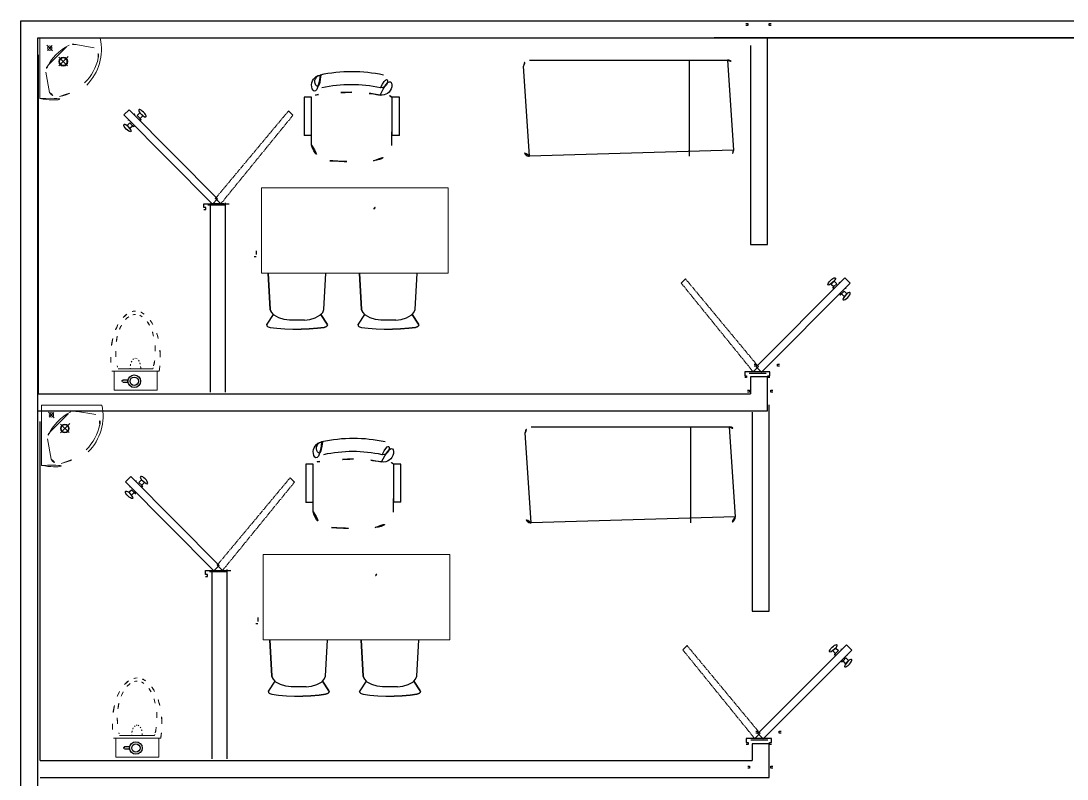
# Model space of a CAD drawing. Header units: inches. Extents: x -20102930481 to -19884906075, y 8171002997 to 8304837243.
# Drawn here: x -19884909529.4 to -19884909159.1, y 8171004101.1 to 8171004369.4 of the extents above; entities that cross this region are included whole.
import ezdxf

# ---------------------------------------------------------------- set-up
doc = ezdxf.new("R2010")
doc.units = ezdxf.units.IN
doc.header["$MEASUREMENT"] = 0
doc.linetypes.add('HIDDEN', pattern=[0.375, 0.25, -0.125])
for name, color, linetype in [('Layer1', 240, 'Continuous'), ('LOTES', 7, 'Continuous'), ('Piezas Sanitarias', 7, 'Continuous'), ('VISTAS', 6, 'Continuous'), ('wall', 140, 'Continuous')]:
    doc.layers.add(name, color=color, linetype=linetype)
doc.layers.add('MOBILIARIO_MOVIL', color=2, linetype='Continuous', lineweight=20)

# ---------------------------------------------------------------- blocks, each defined once
blk = doc.blocks.new('P Chair')
for p, q in [((-259.133764552098, 349.1530719656876), (-259.1337645521271, 141.3852142260148)), ((-218.1837645520864, 349.1530719656876), (-259.133764552098, 349.1530719656876)), ((-218.1837645520864, 142.1564406117104), (-218.1837645520864, 349.1530719656876)), ((258.7175385002338, 349.6485261678645), (217.7675385002804, 349.6485261678608)), ((217.7675385002804, 349.6485261678608), (217.7675385002804, 141.8806684281881)), ((258.7175385002629, 141.8806684281881), (258.7175385002338, 349.6485261678645)), ((-218.1837645520864, 89.1461037471745), (-218.1837645520864, 162.8561037471663)), ((217.7675385002804, 87.4401731001708), (217.7675385002804, 162.1619999999384))]:
    blk.add_line(p, q)
at = {"linetype": 'Continuous'}
for p, q in [((-217.9994421573065, 141.3852142260148), (-259.1337645521271, 141.3852142260148)), ((258.7175385002629, 141.8806684281881), (217.7675385002804, 141.8806684281881))]:
    blk.add_line(p, q, dxfattribs=at)
for centre, radius, start, end in [((-163.0809316391242, 415.8950674936787), 55.28254973779035, 99.89883811843956, 279.7522103954503), ((-165.7235366005625, 435.5425091298675), 35.15038994497284, 94.91276213144351, 274.9127621314439), ((-0.007509725022828206, -347.8693444417804), 836.2256085814062, 78.08993232286258, 101.9100676771373), ((163.0734219140722, 415.8950674936787), 55.28254973779035, 260.2477896045497, 80.10116188156044), ((158.7507173243503, 436.6001510624337), 36.21193172131102, 265.0872378685562, 70.3212532226276), ((-3.531864245596807, -349.0914577478688), 766.3275702958327, 78.01123810419728, 101.9887618958027), ((18.41999027493875, -534.8944103690301), 912.6856745086022, 91.1566682511965, 100.8713635267809), ((-18.42750000001979, -534.8944103690301), 912.6856745086022, 79.12863647321916, 88.8433317488035), ((-110.5650000000023, 114.5000135301816), 110.565, 193.2565848807499, 265.9234016741331), ((110.5649999999732, 114.5000135301816), 110.565, 274.0765983258668, 345.8334441779631), ((0, 1665.846000000005), 1665.846000000006, 265.9234016741329, 274.0765983258671)]:
    blk.add_arc(centre, radius, start, end, dxfattribs=at)
for centre, start, end in [((-180.8605138439452, 308.9014853644621), 90.7226100235568, 132.8381951137704), ((180.4442877921392, 309.3969395666354), 47.1618048862296, 87.57171213381959)]:
    blk.add_arc(centre, 54.89276152036445, start, end)
blk = doc.blocks.new('Basin 2')
at = {"lineweight": 13}
for p, q in [((0, -410), (0, 0)), ((0, 0), (410, 0)), ((230.7365740060741, -40.68508343350732), (368.3541944519257, -64.95078293901133)), ((40.6850834335055, -230.7365740060727), (64.9507829390077, -368.3541944519257))]:
    blk.add_line(p, q, dxfattribs=at)
at = {"lineweight": 5}
for p, q in [((0, 0), (0, -200)), ((48.0560727597458, -48.05607275974762), (85.92876326607438, -85.92876326607666)), ((84.55200541932754, -49.96688633311533), (51.21329467424948, -83.30559707819339)), ((67.25944587622143, -67.25944587622143), (84.55200541932754, -49.96688633311533)), ((120.2081528017134, -120.2081528017134), (181.0089901612046, -59.40731544222217)), ((120.2081528017134, -120.2081528017134), (59.40731544222035, -181.0089901612037)), ((129.4028773650152, -129.4028773650175), (187.5453580116482, -187.5453580116491)), ((192.9632720939935, -125.234779439952), (129.4863795233523, -188.7116720105937)), ((159.0990257669728, -159.0990257669732), (192.9632720939935, -125.234779439952))]:
    blk.add_line(p, q, dxfattribs=at)
for centre, radius in [((67.25944587622143, -67.25944587622143), 15), ((159.0990257669728, -159.0990257669732), 30)]:
    blk.add_circle(centre, radius, dxfattribs=at)
at = {"lineweight": 13}
blk.add_circle((159.0990257669728, -159.0990257669732), 25, dxfattribs=at)
for centre, radius, start, end in [((355.5195720007214, -354.5714647035466), 345.1245719056662, 116.9390042373416, 154.3092734873311), ((227.4623081347963, -107.3895208100275), 66.78474962679638, 72.81017527218367, 134.0724767576046), ((75.97303914211625, -75.97303914211807), 342.5578976705159, 315.0000000000184, 12.81369659904593), ((331.7740530836927, -120.3205838680551), 66.36204937644563, 346.6009009590553, 56.54919527637677), ((107.3895208100257, -227.4623081347959), 66.78474962679638, 135.9275232423954, 197.1898247278489), ((75.97303914211807, -75.9730391421167), 342.5578976705159, 257.1863034009737, 315.0000000000184), ((61.83090351838655, -61.83090351838564), 342.5578976705159, 281.9981928529285, 315.0000000000184), ((120.3205838680515, -331.7740530836936), 66.36204937644563, 213.4508047235728, 283.399099040964)]:
    blk.add_arc(centre, radius, start, end, dxfattribs=at)
at = {"lineweight": 5}
blk.add_arc((61.83090351838655, -61.83090351838655), 342.5578976705159, 315.0000000000184, 348.0018071470097, dxfattribs=at)
blk = doc.blocks.new('commode')
at = {"lineweight": 18}
for p, q in [((0.02326844393246574, 0.579930588042771), (0.02326844393246574, 0.4407976834263536)), ((0.02326844393246574, 0.579930588042771), (0.3379778131347848, 0.579930588042771)), ((0.3379778131347848, 0.579930588042771), (0.3379778131347848, 0.4407976834263536)), ((0.3541772249955102, 0.4407976834263536), (0.008702560578967677, 0.4407976834263536)), ((0.3092760068984717, 0.4224094198361854), (0.05360377867600619, 0.4224094198361854))]:
    blk.add_line(p, q, dxfattribs=at)
for p, q in [((0.2356011113079148, 0.5044457298063207), (0.2749557825400188, 0.5044457298063207)), ((0.2356514898856403, 0.5217257298063487), (0.2745210882840183, 0.5217257298063487))]:
    blk.add_line(p, q)
for radius in [0.04602092158113374, 0.030539601093682]:
    blk.add_circle((0.1904238933429951, 0.5132175141188782), radius)
blk.add_arc((0.2684502714446353, 0.5129275452709408), 0.01068938109529084, 307.4880301962534, 55.39401778651955)
for centre, radius, start, end in [((0.6238321923901822, 0.336959953798214), 0.6238322996025545, 170.4184431657297, 180), ((0.5353537324763238, 0.2930750152008841), 0.4990658396891376, 167.4266549956183, 180), ((0.3602804376114364, 0.3321230253568501), 0.319690797747216, 163.5954360510485, 167.4266549956183), ((0.2769829065800877, 0.4170748053002171), 0.1336981777824349, 177.7132668310445, 179.9999999983325), ((0.2769829065809972, 0.4170748053074931), 0.1336981777831211, 179.9999999995831, 192.5398667998981), ((0.2299731482744392, 0.40661867014569), 0.08553960493882207, 192.5398668003277, 208.2349499874454), ((0.1339401373425062, 0.40661867014569), 0.08553960494104924, 331.7650500130205, 347.4601331996723), ((0.0869303790414051, 0.4170748053074931), 0.1336981777803885, 347.4601331996723, 0), ((0.08693037903958611, 0.4170748053074931), 0.1336981777824287, 359.9999999991662, 2.286733166868647), ((0.002599347960313025, 0.3321230253568501), 0.3196907977490674, 12.57334500395212, 16.40456394939556), ((-0.1724739468972984, 0.2930750152008841), 0.4990658396848051, 0, 12.57334500438169), ((-0.2609524068193423, 0.336959953798214), 0.6238322996059656, 0, 9.581556834270287), ((0.6238321923938202, 0.336959953798214), 0.6238322996066291, 180, 192.5733450043817), ((0.2003817651457211, 0.390728661979665), 0.05195177507389825, 208.2349499874454, 232.3543100765073), ((0.1819566428093822, 0.3668425798750832), 0.02178507072153479, 232.354310076466, 269.9999999993747), ((0.1819566428093822, 0.3668425798750832), 0.02178507072162197, 269.9999999993747, 307.6456899228667), ((0.1635315204748622, 0.390728661979665), 0.05195177507393617, 307.6456899228667, 331.7650500120887), ((-0.2609524068193423, 0.336959953798214), 0.6238322996066472, 347.4266549956183, 0), ((0.5353537324726858, 0.2930750152008841), 0.4990658396852729, 180, 192.5733450039521), ((-0.1724739468954795, 0.2930750152008841), 0.4990658396825438, 347.4266549956183, 0), ((0.4049905738211237, 0.2881499411087134), 0.3996134971869005, 192.5733450043817, 208.3007557659146), ((0.3602804376159838, 0.254027005052194), 0.3196907977516764, 192.5733450043817, 208.3007557659146), ((0.00259934796122252, 0.254027005044918), 0.319690797748621, 331.6992442340854, 347.4266549960478), ((-0.04211078824846481, 0.2881499411087134), 0.3996134971884153, 331.6992442340854, 347.4266549960478), ((0.2672294362173488, 0.2139708670147229), 0.2431505109344131, 208.3007557659146, 232.4305804465929), ((0.2500715275327821, 0.194683745772636), 0.1945204087488447, 208.3007557659146, 232.4305804459669), ((0.1128082580416958, 0.194683745772636), 0.1945204087484762, 307.5694195539917, 331.6992442340854), ((0.09565034935621952, 0.2139708670147229), 0.2431505109350524, 307.5694195534072, 331.6992442336195), ((0.1814398927872389, 0.1024477935643517), 0.1024478397682742, 232.4305804459669, 269.9999999998437), ((0.1814398927872389, 0.1054652870152495), 0.08195827181475579, 232.4305804465929, 270.0000000001563), ((0.1814398927872389, 0.1054652870152495), 0.08195827181418106, 269.9999999996873, 307.5694195533658), ((0.1814398927872389, 0.1024477935643517), 0.1024478397682012, 270.0000000001042, 307.5694195540331)]:
    blk.add_arc(centre, radius, start, end, dxfattribs=at)

msp = doc.modelspace()

# ---------------------------------------------------------------- linework, layer by layer
for p, q in [((-19884909292.92527, 8171004355.568997), (-19884909292.92527, 8171004321.575437)), ((-19884909292.3497, 8171004225.730185), (-19884909292.3497, 8171004191.736624))]:
    msp.add_line(p, q)
for points in [[(-19884909529.44707, 8171004369.445784), (-19884906075.07749, 8171004369.445784), (-19884906075.07749, 8171002997.497581), (-19884909529.44707, 8171002997.497581)], [(-19884909523.44707, 8171004363.445784), (-19884906081.07749, 8171004363.445784), (-19884906081.07749, 8171003003.497581), (-19884909523.44707, 8171003003.497581)]]:
    msp.add_lwpolyline(points, close=True)
at = {"layer": 'Layer1'}
for p, q in [((-19884909523.44707, 8171004363.445784), (-19884909163.44707, 8171004363.445784)), ((-19884909163.98375, 8171004363.445784), (-19884909283.98375, 8171004363.445784)), ((-19884908866.4292, 8171004363.445784), (-19884909226.4292, 8171004363.445784)), ((-19884909523.18213, 8171004237.445784), (-19884909523.18213, 8171004357.445784)), ((-19884909522.60656, 8171004107.606971), (-19884909522.60656, 8171004227.606971))]:
    msp.add_line(p, q, dxfattribs=at)
at = {"layer": 'LOTES', "color": 7, "linetype": 'Continuous'}
for p, q in [((-19884909441.17951, 8171004267.359497), (-19884909441.88756, 8171004280.21846)), ((-19884909422.19629, 8171004267.359497), (-19884909421.48857, 8171004280.21846)), ((-19884909408.84896, 8171004267.359497), (-19884909409.55686, 8171004280.21846)), ((-19884909389.86576, 8171004267.359497), (-19884909389.15786, 8171004280.21846)), ((-19884909440.75534, 8171004266.252546), (-19884909441.17951, 8171004267.359497)), ((-19884909422.62062, 8171004266.252546), (-19884909422.19629, 8171004267.359497)), ((-19884909408.42463, 8171004266.252546), (-19884909408.84896, 8171004267.359497)), ((-19884909390.29009, 8171004266.252546), (-19884909389.86576, 8171004267.359497)), ((-19884909440.11321, 8171004265.576611), (-19884909442.37497, 8171004262.108763)), ((-19884909439.79063, 8171004265.236919), (-19884909440.75534, 8171004266.252546)), ((-19884909438.09768, 8171004264.384851), (-19884909439.79063, 8171004265.236919)), ((-19884909436.21233, 8171004263.784094), (-19884909438.09768, 8171004264.384851)), ((-19884909434.32647, 8171004263.535055), (-19884909436.21233, 8171004263.784094)), ((-19884909429.0495, 8171004263.535055), (-19884909434.32647, 8171004263.535055)), ((-19884909429.0495, 8171004263.535055), (-19884909427.16364, 8171004263.784094)), ((-19884909427.16364, 8171004263.784094), (-19884909425.27812, 8171004264.384851)), ((-19884909425.27812, 8171004264.384851), (-19884909423.58534, 8171004265.236919)), ((-19884909423.58534, 8171004265.236919), (-19884909422.62062, 8171004266.252546)), ((-19884909423.26259, 8171004265.576611), (-19884909421.001, 8171004262.108763)), ((-19884909407.78267, 8171004265.576611), (-19884909410.04442, 8171004262.108763)), ((-19884909407.45993, 8171004265.236919), (-19884909408.42463, 8171004266.252546)), ((-19884909405.76715, 8171004264.384851), (-19884909407.45993, 8171004265.236919)), ((-19884909403.88162, 8171004263.784094), (-19884909405.76715, 8171004264.384851)), ((-19884909401.99576, 8171004263.535055), (-19884909403.88162, 8171004263.784094)), ((-19884909396.71879, 8171004263.535055), (-19884909401.99576, 8171004263.535055)), ((-19884909396.71879, 8171004263.535055), (-19884909394.83294, 8171004263.784094)), ((-19884909394.83294, 8171004263.784094), (-19884909392.94757, 8171004264.384851)), ((-19884909392.94757, 8171004264.384851), (-19884909391.2548, 8171004265.236919)), ((-19884909391.2548, 8171004265.236919), (-19884909390.29009, 8171004266.252546)), ((-19884909390.93205, 8171004265.576611), (-19884909388.6703, 8171004262.108763)), ((-19884909442.42962, 8171004261.873302), (-19884909442.37497, 8171004262.108763)), ((-19884909442.42962, 8171004261.873302), (-19884909442.34637, 8171004261.570148)), ((-19884909442.34637, 8171004261.570148), (-19884909442.11781, 8171004261.33057)), ((-19884909442.11781, 8171004261.33057), (-19884909441.85981, 8171004261.177101)), ((-19884909441.85981, 8171004261.177101), (-19884909441.57222, 8171004261.06673)), ((-19884909441.57222, 8171004261.06673), (-19884909441.23686, 8171004260.973387)), ((-19884909441.23686, 8171004260.973387), (-19884909438.88344, 8171004260.677002)), ((-19884909438.88344, 8171004260.677002), (-19884909435.99318, 8171004260.427711)), ((-19884909435.99318, 8171004260.427711), (-19884909433.19038, 8171004260.322384)), ((-19884909433.19038, 8171004260.322384), (-19884909430.18542, 8171004260.322384)), ((-19884909427.38262, 8171004260.427711), (-19884909430.18542, 8171004260.322384)), ((-19884909424.49269, 8171004260.677002), (-19884909427.38262, 8171004260.427711)), ((-19884909422.13894, 8171004260.973387), (-19884909424.49269, 8171004260.677002)), ((-19884909421.80392, 8171004261.06673), (-19884909422.13894, 8171004260.973387)), ((-19884909421.51616, 8171004261.177101), (-19884909421.80392, 8171004261.06673)), ((-19884909421.25799, 8171004261.33057), (-19884909421.51616, 8171004261.177101)), ((-19884909421.02977, 8171004261.570148), (-19884909421.25799, 8171004261.33057)), ((-19884909420.94635, 8171004261.873302), (-19884909421.02977, 8171004261.570148)), ((-19884909420.94635, 8171004261.873302), (-19884909421.001, 8171004262.108763)), ((-19884909410.09909, 8171004261.873302), (-19884909410.04442, 8171004262.108763)), ((-19884909410.09909, 8171004261.873302), (-19884909410.01567, 8171004261.570148)), ((-19884909410.01567, 8171004261.570148), (-19884909409.78727, 8171004261.33057)), ((-19884909409.78727, 8171004261.33057), (-19884909409.5291, 8171004261.177101)), ((-19884909409.5291, 8171004261.177101), (-19884909409.24151, 8171004261.06673)), ((-19884909409.24151, 8171004261.06673), (-19884909408.90631, 8171004260.973387)), ((-19884909408.90631, 8171004260.973387), (-19884909406.55274, 8171004260.677002)), ((-19884909406.55274, 8171004260.677002), (-19884909403.66265, 8171004260.427711)), ((-19884909403.66265, 8171004260.427711), (-19884909400.85984, 8171004260.322384)), ((-19884909400.85984, 8171004260.322384), (-19884909397.85488, 8171004260.322384)), ((-19884909395.05207, 8171004260.427711), (-19884909397.85488, 8171004260.322384)), ((-19884909392.16198, 8171004260.677002), (-19884909395.05207, 8171004260.427711)), ((-19884909389.80841, 8171004260.973387), (-19884909392.16198, 8171004260.677002)), ((-19884909389.47321, 8171004261.06673), (-19884909389.80841, 8171004260.973387)), ((-19884909389.18562, 8171004261.177101), (-19884909389.47321, 8171004261.06673)), ((-19884909388.92745, 8171004261.33057), (-19884909389.18562, 8171004261.177101)), ((-19884909388.69905, 8171004261.570148), (-19884909388.92745, 8171004261.33057)), ((-19884909388.6158, 8171004261.873302), (-19884909388.69905, 8171004261.570148)), ((-19884909388.6158, 8171004261.873302), (-19884909388.6703, 8171004262.108763)), ((-19884909440.60394, 8171004137.520684), (-19884909441.31199, 8171004150.379647)), ((-19884909421.62072, 8171004137.520684), (-19884909420.91301, 8171004150.379647)), ((-19884909408.2734, 8171004137.520684), (-19884909408.98129, 8171004150.379647)), ((-19884909389.29019, 8171004137.520684), (-19884909388.58229, 8171004150.379647)), ((-19884909440.17978, 8171004136.413733), (-19884909440.60394, 8171004137.520684)), ((-19884909422.04506, 8171004136.413733), (-19884909421.62072, 8171004137.520684)), ((-19884909407.84906, 8171004136.413733), (-19884909408.2734, 8171004137.520684)), ((-19884909389.71452, 8171004136.413733), (-19884909389.29019, 8171004137.520684)), ((-19884909439.53764, 8171004135.737798), (-19884909441.7994, 8171004132.26995)), ((-19884909439.21506, 8171004135.398107), (-19884909440.17978, 8171004136.413733)), ((-19884909437.52211, 8171004134.546039), (-19884909439.21506, 8171004135.398107)), ((-19884909435.63676, 8171004133.945281), (-19884909437.52211, 8171004134.546039)), ((-19884909433.7509, 8171004133.696242), (-19884909435.63676, 8171004133.945281)), ((-19884909428.47393, 8171004133.696242), (-19884909433.7509, 8171004133.696242)), ((-19884909428.47393, 8171004133.696242), (-19884909426.58807, 8171004133.945281)), ((-19884909426.58807, 8171004133.945281), (-19884909424.70255, 8171004134.546039)), ((-19884909424.70255, 8171004134.546039), (-19884909423.00977, 8171004135.398107)), ((-19884909423.00977, 8171004135.398107), (-19884909422.04506, 8171004136.413733)), ((-19884909422.68702, 8171004135.737798), (-19884909420.42543, 8171004132.26995)), ((-19884909407.2071, 8171004135.737798), (-19884909409.46885, 8171004132.26995)), ((-19884909406.88436, 8171004135.398107), (-19884909407.84906, 8171004136.413733)), ((-19884909405.19158, 8171004134.546039), (-19884909406.88436, 8171004135.398107)), ((-19884909403.30605, 8171004133.945281), (-19884909405.19158, 8171004134.546039)), ((-19884909401.42019, 8171004133.696242), (-19884909403.30605, 8171004133.945281)), ((-19884909396.14322, 8171004133.696242), (-19884909401.42019, 8171004133.696242)), ((-19884909396.14322, 8171004133.696242), (-19884909394.25737, 8171004133.945281)), ((-19884909394.25737, 8171004133.945281), (-19884909392.37201, 8171004134.546039)), ((-19884909392.37201, 8171004134.546039), (-19884909390.67923, 8171004135.398107)), ((-19884909390.67923, 8171004135.398107), (-19884909389.71452, 8171004136.413733)), ((-19884909390.35648, 8171004135.737798), (-19884909388.09473, 8171004132.26995)), ((-19884909441.85405, 8171004132.03449), (-19884909441.7994, 8171004132.26995)), ((-19884909441.85405, 8171004132.03449), (-19884909441.7708, 8171004131.731336)), ((-19884909441.7708, 8171004131.731336), (-19884909441.54224, 8171004131.491757)), ((-19884909441.54224, 8171004131.491757), (-19884909441.28424, 8171004131.338288)), ((-19884909441.28424, 8171004131.338288), (-19884909440.99665, 8171004131.227918)), ((-19884909440.99665, 8171004131.227918), (-19884909440.66129, 8171004131.134574)), ((-19884909440.66129, 8171004131.134574), (-19884909438.30787, 8171004130.838189)), ((-19884909438.30787, 8171004130.838189), (-19884909435.41761, 8171004130.588899)), ((-19884909435.41761, 8171004130.588899), (-19884909432.61481, 8171004130.483571)), ((-19884909432.61481, 8171004130.483571), (-19884909429.60985, 8171004130.483571)), ((-19884909426.80705, 8171004130.588899), (-19884909429.60985, 8171004130.483571)), ((-19884909423.91713, 8171004130.838189), (-19884909426.80705, 8171004130.588899)), ((-19884909421.56337, 8171004131.134574), (-19884909423.91713, 8171004130.838189)), ((-19884909421.22835, 8171004131.227918), (-19884909421.56337, 8171004131.134574)), ((-19884909420.94059, 8171004131.338288), (-19884909421.22835, 8171004131.227918)), ((-19884909420.68242, 8171004131.491757), (-19884909420.94059, 8171004131.338288)), ((-19884909420.4542, 8171004131.731336), (-19884909420.68242, 8171004131.491757)), ((-19884909420.37078, 8171004132.03449), (-19884909420.4542, 8171004131.731336)), ((-19884909420.37078, 8171004132.03449), (-19884909420.42543, 8171004132.26995)), ((-19884909409.52352, 8171004132.03449), (-19884909409.46885, 8171004132.26995)), ((-19884909409.52352, 8171004132.03449), (-19884909409.4401, 8171004131.731336)), ((-19884909409.4401, 8171004131.731336), (-19884909409.2117, 8171004131.491757)), ((-19884909409.2117, 8171004131.491757), (-19884909408.95353, 8171004131.338288)), ((-19884909408.95353, 8171004131.338288), (-19884909408.66594, 8171004131.227918)), ((-19884909408.66594, 8171004131.227918), (-19884909408.33075, 8171004131.134574)), ((-19884909408.33075, 8171004131.134574), (-19884909405.97717, 8171004130.838189)), ((-19884909405.97717, 8171004130.838189), (-19884909403.08708, 8171004130.588899)), ((-19884909403.08708, 8171004130.588899), (-19884909400.28428, 8171004130.483571)), ((-19884909400.28428, 8171004130.483571), (-19884909397.27931, 8171004130.483571)), ((-19884909394.47651, 8171004130.588899), (-19884909397.27931, 8171004130.483571)), ((-19884909391.58641, 8171004130.838189), (-19884909394.47651, 8171004130.588899)), ((-19884909389.23284, 8171004131.134574), (-19884909391.58641, 8171004130.838189)), ((-19884909388.89764, 8171004131.227918), (-19884909389.23284, 8171004131.134574)), ((-19884909388.61005, 8171004131.338288), (-19884909388.89764, 8171004131.227918)), ((-19884909388.35188, 8171004131.491757), (-19884909388.61005, 8171004131.338288)), ((-19884909388.12349, 8171004131.731336), (-19884909388.35188, 8171004131.491757)), ((-19884909388.04023, 8171004132.03449), (-19884909388.12349, 8171004131.731336)), ((-19884909388.04023, 8171004132.03449), (-19884909388.09473, 8171004132.26995))]:
    msp.add_line(p, q, dxfattribs=at)
for points in [[(-19884909441.88756, 8171004280.21846), (-19884909441.17951, 8171004267.358868), (-19884909440.75534, 8171004266.251873), (-19884909440.11321, 8171004265.576021), (-19884909442.37497, 8171004262.108089), (-19884909442.42962, 8171004261.872629), (-19884909442.34637, 8171004261.569561), (-19884909442.11781, 8171004261.329939), (-19884909441.85981, 8171004261.176428), (-19884909441.57222, 8171004261.066099), (-19884909441.23686, 8171004260.972713), (-19884909438.88344, 8171004260.676414), (-19884909435.99318, 8171004260.427038), (-19884909433.19038, 8171004260.321712), (-19884909430.18542, 8171004260.321712), (-19884909427.38262, 8171004260.427038), (-19884909424.49269, 8171004260.676414), (-19884909422.13894, 8171004260.972713), (-19884909421.80392, 8171004261.066099), (-19884909421.51616, 8171004261.176428), (-19884909421.25799, 8171004261.329939), (-19884909421.02977, 8171004261.569561), (-19884909420.94635, 8171004261.872629), (-19884909421.001, 8171004262.108089), (-19884909423.26259, 8171004265.576021), (-19884909422.62062, 8171004266.251873), (-19884909422.19629, 8171004267.358868), (-19884909421.48857, 8171004280.21846)], [(-19884909409.55703, 8171004280.21846), (-19884909408.84896, 8171004267.358868), (-19884909408.42463, 8171004266.251873), (-19884909407.78267, 8171004265.576021), (-19884909410.04442, 8171004262.108089), (-19884909410.09909, 8171004261.872629), (-19884909410.01567, 8171004261.569561), (-19884909409.78727, 8171004261.329939), (-19884909409.5291, 8171004261.176428), (-19884909409.24151, 8171004261.066099), (-19884909408.90631, 8171004260.972713), (-19884909406.55274, 8171004260.676414), (-19884909403.66265, 8171004260.427038), (-19884909400.85984, 8171004260.321712), (-19884909397.85488, 8171004260.321712), (-19884909395.05207, 8171004260.427038), (-19884909392.16198, 8171004260.676414), (-19884909389.80841, 8171004260.972713), (-19884909389.47321, 8171004261.066099), (-19884909389.18562, 8171004261.176428), (-19884909388.92745, 8171004261.329939), (-19884909388.69905, 8171004261.569561), (-19884909388.6158, 8171004261.872629), (-19884909388.6703, 8171004262.108089), (-19884909390.93205, 8171004265.576021), (-19884909390.29009, 8171004266.251873), (-19884909389.86576, 8171004267.358868), (-19884909389.15786, 8171004280.21846)], [(-19884909441.31199, 8171004150.379647), (-19884909440.60394, 8171004137.520055), (-19884909440.17978, 8171004136.41306), (-19884909439.53764, 8171004135.737208), (-19884909441.7994, 8171004132.269277), (-19884909441.85405, 8171004132.033816), (-19884909441.7708, 8171004131.730748), (-19884909441.54224, 8171004131.491126), (-19884909441.28424, 8171004131.337615), (-19884909440.99665, 8171004131.227286), (-19884909440.66129, 8171004131.133901), (-19884909438.30787, 8171004130.837602), (-19884909435.41761, 8171004130.588225), (-19884909432.61481, 8171004130.4829), (-19884909429.60985, 8171004130.4829), (-19884909426.80705, 8171004130.588225), (-19884909423.91713, 8171004130.837602), (-19884909421.56337, 8171004131.133901), (-19884909421.22835, 8171004131.227286), (-19884909420.94059, 8171004131.337615), (-19884909420.68242, 8171004131.491126), (-19884909420.4542, 8171004131.730748), (-19884909420.37078, 8171004132.033816), (-19884909420.42543, 8171004132.269277), (-19884909422.68702, 8171004135.737208), (-19884909422.04506, 8171004136.41306), (-19884909421.62072, 8171004137.520055), (-19884909420.91301, 8171004150.379647)], [(-19884909408.98146, 8171004150.379647), (-19884909408.2734, 8171004137.520055), (-19884909407.84906, 8171004136.41306), (-19884909407.2071, 8171004135.737208), (-19884909409.46885, 8171004132.269277), (-19884909409.52352, 8171004132.033816), (-19884909409.4401, 8171004131.730748), (-19884909409.2117, 8171004131.491126), (-19884909408.95353, 8171004131.337615), (-19884909408.66594, 8171004131.227286), (-19884909408.33075, 8171004131.133901), (-19884909405.97717, 8171004130.837602), (-19884909403.08708, 8171004130.588225), (-19884909400.28428, 8171004130.4829), (-19884909397.27931, 8171004130.4829), (-19884909394.47651, 8171004130.588225), (-19884909391.58641, 8171004130.837602), (-19884909389.23284, 8171004131.133901), (-19884909388.89764, 8171004131.227286), (-19884909388.61005, 8171004131.337615), (-19884909388.35188, 8171004131.491126), (-19884909388.12349, 8171004131.730748), (-19884909388.04023, 8171004132.033816), (-19884909388.09473, 8171004132.269277), (-19884909390.35648, 8171004135.737208), (-19884909389.71452, 8171004136.41306), (-19884909389.29019, 8171004137.520055), (-19884909388.58229, 8171004150.379647)]]:
    msp.add_lwpolyline(points, dxfattribs=at)
at = {"layer": 'MOBILIARIO_MOVIL'}
for p, q in [((-19884909378.20196, 8171004310.379036), (-19884909444.27142, 8171004310.379036)), ((-19884909444.27142, 8171004280.21846), (-19884909444.27142, 8171004310.379036)), ((-19884909378.20196, 8171004280.21846), (-19884909378.20196, 8171004310.379036)), ((-19884909444.27142, 8171004280.21846), (-19884909378.20196, 8171004280.21846)), ((-19884909377.62639, 8171004180.540223), (-19884909443.69585, 8171004180.540223)), ((-19884909443.69585, 8171004150.379647), (-19884909443.69585, 8171004180.540223)), ((-19884909377.62639, 8171004150.379647), (-19884909377.62639, 8171004180.540223)), ((-19884909443.69585, 8171004150.379647), (-19884909377.62639, 8171004150.379647))]:
    msp.add_line(p, q, dxfattribs=at)
at = {"layer": 'Piezas Sanitarias'}
for points in [[(-19884909349.35452, 8171004355.568997), (-19884909279.27469, 8171004355.568997, -0.4142135623730284), (-19884909277.15103, 8171004353.44534), (-19884909277.15103, 8171004323.714505, -0.414213562373119), (-19884909279.27469, 8171004321.590909), (-19884909349.35452, 8171004321.590909, -0.4142135623730953), (-19884909351.47818, 8171004323.714505), (-19884909351.47818, 8171004353.44534, -0.4142135623730928)], [(-19884909348.77895, 8171004225.730185), (-19884909278.69912, 8171004225.730185, -0.4142135623730284), (-19884909276.57546, 8171004223.606527), (-19884909276.57546, 8171004193.875692, -0.414213562373119), (-19884909278.69912, 8171004191.752096), (-19884909348.77895, 8171004191.752096, -0.4142135623730953), (-19884909350.90261, 8171004193.875692), (-19884909350.90261, 8171004223.606527, -0.4142135623730928)]]:
    msp.add_lwpolyline(points, format="xyb", close=True, dxfattribs=at)
at = {"layer": 'VISTAS', "linetype": 'Continuous'}
for p, q in [((-19884909272.75874, 8171004368.558157), (-19884909272.07364, 8171004368.558157)), ((-19884909272.07364, 8171004367.873129), (-19884909272.75874, 8171004367.873129)), ((-19884909272.07364, 8171004368.558157), (-19884909272.07364, 8171004367.873129)), ((-19884909264.53765, 8171004367.873129), (-19884909264.53765, 8171004368.558157)), ((-19884909264.53765, 8171004368.558157), (-19884909263.85255, 8171004368.558157)), ((-19884909263.85255, 8171004367.873129), (-19884909264.53765, 8171004367.873129)), ((-19884909491.84033, 8171004332.444563), (-19884909490.92826, 8171004333.352129)), ((-19884909491.84033, 8171004332.444563), (-19884909490.92826, 8171004333.352129)), ((-19884909490.92826, 8171004333.352129), (-19884909489.92323, 8171004332.341855)), ((-19884909490.92826, 8171004333.352129), (-19884909489.92323, 8171004332.341855)), ((-19884909487.33318, 8171004336.861751), (-19884909488.24525, 8171004335.954185)), ((-19884909487.33318, 8171004336.861751), (-19884909488.24525, 8171004335.954185)), ((-19884909488.24525, 8171004335.954185), (-19884909487.24022, 8171004334.944221)), ((-19884909488.24525, 8171004335.954185), (-19884909487.24022, 8171004334.944221)), ((-19884909487.33318, 8171004336.861751), (-19884909486.32815, 8171004335.851479)), ((-19884909487.33318, 8171004336.861751), (-19884909486.32815, 8171004335.851479)), ((-19884909486.32815, 8171004335.851479), (-19884909487.24022, 8171004334.944221)), ((-19884909486.32815, 8171004335.851479), (-19884909487.24022, 8171004334.944221)), ((-19884909491.84033, 8171004332.444563), (-19884909490.8353, 8171004331.434289)), ((-19884909491.84033, 8171004332.444563), (-19884909490.8353, 8171004331.434289)), ((-19884909490.8353, 8171004331.434289), (-19884909489.92323, 8171004332.341855)), ((-19884909490.8353, 8171004331.434289), (-19884909489.92323, 8171004332.341855)), ((-19884909464.65204, 8171004303.361841), (-19884909464.64853, 8171004304.732045)), ((-19884909464.64853, 8171004304.732045), (-19884909455.74236, 8171004304.709219)), ((-19884909464.65379, 8171004302.676815), (-19884909463.96869, 8171004302.675059)), ((-19884909463.96693, 8171004303.360085), (-19884909464.65204, 8171004303.361841)), ((-19884909463.96869, 8171004302.675059), (-19884909463.96693, 8171004303.360085)), ((-19884909446.83283, 8171004286.028239), (-19884909446.14773, 8171004286.026483)), ((-19884909446.14246, 8171004288.081713), (-19884909446.14598, 8171004286.711509)), ((-19884909241.53767, 8171004277.316126), (-19884909242.54528, 8171004276.308432)), ((-19884909241.53767, 8171004277.316126), (-19884909242.54528, 8171004276.308432)), ((-19884909242.54528, 8171004276.308432), (-19884909241.63554, 8171004275.39884)), ((-19884909242.54528, 8171004276.308432), (-19884909241.63554, 8171004275.39884)), ((-19884909240.62792, 8171004276.406225), (-19884909241.63554, 8171004275.39884)), ((-19884909240.62792, 8171004276.406225), (-19884909241.63554, 8171004275.39884)), ((-19884909241.53767, 8171004277.316126), (-19884909240.62792, 8171004276.406225)), ((-19884909241.53767, 8171004277.316126), (-19884909240.62792, 8171004276.406225)), ((-19884909237.9516, 8171004273.7973), (-19884909238.95922, 8171004272.789606)), ((-19884909237.9516, 8171004273.7973), (-19884909238.95922, 8171004272.789606)), ((-19884909238.04947, 8171004271.879705), (-19884909238.95922, 8171004272.789606)), ((-19884909238.04947, 8171004271.879705), (-19884909238.95922, 8171004272.789606)), ((-19884909237.04185, 8171004272.8874), (-19884909238.04947, 8171004271.879705)), ((-19884909237.04185, 8171004272.8874), (-19884909238.04947, 8171004271.879705)), ((-19884909237.04185, 8171004272.8874), (-19884909237.9516, 8171004273.7973)), ((-19884909237.04185, 8171004272.8874), (-19884909237.9516, 8171004273.7973)), ((-19884909264.3046, 8171004245.244665), (-19884909273.21079, 8171004245.244665)), ((-19884909273.21079, 8171004245.244665), (-19884909273.21079, 8171004243.874456)), ((-19884909269.81564, 8171004247.909628), (-19884909269.13054, 8171004247.909628)), ((-19884909269.13054, 8171004247.2246), (-19884909269.81564, 8171004247.2246)), ((-19884909269.13054, 8171004247.909628), (-19884909269.13054, 8171004247.2246)), ((-19884909264.3046, 8171004243.874456), (-19884909264.3046, 8171004245.244665)), ((-19884909261.59455, 8171004247.2246), (-19884909261.59455, 8171004247.909628)), ((-19884909261.59455, 8171004247.909628), (-19884909260.90945, 8171004247.909628)), ((-19884909260.90945, 8171004247.2246), (-19884909261.59455, 8171004247.2246)), ((-19884909273.21079, 8171004243.874456), (-19884909272.52569, 8171004243.874456)), ((-19884909272.52569, 8171004243.189428), (-19884909273.21079, 8171004243.189428)), ((-19884909272.52569, 8171004243.874456), (-19884909272.52569, 8171004243.189428)), ((-19884909264.9897, 8171004243.189428), (-19884909264.9897, 8171004243.874456)), ((-19884909264.9897, 8171004243.874456), (-19884909264.3046, 8171004243.874456)), ((-19884909264.3046, 8171004243.189428), (-19884909264.9897, 8171004243.189428)), ((-19884909272.18317, 8171004238.719344), (-19884909271.49807, 8171004238.719344)), ((-19884909271.49807, 8171004238.034316), (-19884909272.18317, 8171004238.034316)), ((-19884909271.49807, 8171004238.719344), (-19884909271.49807, 8171004238.034316)), ((-19884909263.96209, 8171004238.034316), (-19884909263.96209, 8171004238.719344)), ((-19884909263.96209, 8171004238.719344), (-19884909263.27698, 8171004238.719344)), ((-19884909263.27698, 8171004238.034316), (-19884909263.96209, 8171004238.034316)), ((-19884909486.75761, 8171004207.022938), (-19884909487.66969, 8171004206.115373)), ((-19884909486.75761, 8171004207.022938), (-19884909487.66969, 8171004206.115373)), ((-19884909487.66969, 8171004206.115373), (-19884909486.66465, 8171004205.105408)), ((-19884909487.66969, 8171004206.115373), (-19884909486.66465, 8171004205.105408)), ((-19884909486.75761, 8171004207.022938), (-19884909485.75258, 8171004206.012666)), ((-19884909486.75761, 8171004207.022938), (-19884909485.75258, 8171004206.012666)), ((-19884909485.75258, 8171004206.012666), (-19884909486.66465, 8171004205.105408)), ((-19884909485.75258, 8171004206.012666), (-19884909486.66465, 8171004205.105408)), ((-19884909491.26476, 8171004202.60575), (-19884909490.35269, 8171004203.513316)), ((-19884909491.26476, 8171004202.60575), (-19884909490.35269, 8171004203.513316)), ((-19884909491.26476, 8171004202.60575), (-19884909490.25973, 8171004201.595476)), ((-19884909491.26476, 8171004202.60575), (-19884909490.25973, 8171004201.595476)), ((-19884909490.35269, 8171004203.513316), (-19884909489.34766, 8171004202.503042)), ((-19884909490.35269, 8171004203.513316), (-19884909489.34766, 8171004202.503042)), ((-19884909490.25973, 8171004201.595476), (-19884909489.34766, 8171004202.503042)), ((-19884909490.25973, 8171004201.595476), (-19884909489.34766, 8171004202.503042)), ((-19884909464.07647, 8171004173.523028), (-19884909464.07296, 8171004174.893232)), ((-19884909464.07296, 8171004174.893232), (-19884909455.16679, 8171004174.870406)), ((-19884909464.07822, 8171004172.838002), (-19884909463.39312, 8171004172.836246)), ((-19884909463.39137, 8171004173.521273), (-19884909464.07647, 8171004173.523028)), ((-19884909463.39312, 8171004172.836246), (-19884909463.39137, 8171004173.521273)), ((-19884909446.25726, 8171004156.189426), (-19884909445.57216, 8171004156.18767)), ((-19884909445.56689, 8171004158.2429), (-19884909445.57041, 8171004156.872696)), ((-19884909240.9621, 8171004147.477313), (-19884909241.96972, 8171004146.469619)), ((-19884909240.9621, 8171004147.477313), (-19884909241.96972, 8171004146.469619)), ((-19884909241.96972, 8171004146.469619), (-19884909241.05997, 8171004145.560027)), ((-19884909241.96972, 8171004146.469619), (-19884909241.05997, 8171004145.560027)), ((-19884909240.05235, 8171004146.567412), (-19884909241.05997, 8171004145.560027)), ((-19884909240.05235, 8171004146.567412), (-19884909241.05997, 8171004145.560027)), ((-19884909240.9621, 8171004147.477313), (-19884909240.05235, 8171004146.567412)), ((-19884909240.9621, 8171004147.477313), (-19884909240.05235, 8171004146.567412)), ((-19884909237.37603, 8171004143.958488), (-19884909238.38365, 8171004142.950793)), ((-19884909237.37603, 8171004143.958488), (-19884909238.38365, 8171004142.950793)), ((-19884909237.4739, 8171004142.040893), (-19884909238.38365, 8171004142.950793)), ((-19884909237.4739, 8171004142.040893), (-19884909238.38365, 8171004142.950793)), ((-19884909236.46629, 8171004143.048587), (-19884909237.4739, 8171004142.040893)), ((-19884909236.46629, 8171004143.048587), (-19884909237.4739, 8171004142.040893)), ((-19884909236.46629, 8171004143.048587), (-19884909237.37603, 8171004143.958488)), ((-19884909236.46629, 8171004143.048587), (-19884909237.37603, 8171004143.958488)), ((-19884909263.72903, 8171004115.405852), (-19884909272.63522, 8171004115.405852)), ((-19884909272.63522, 8171004115.405852), (-19884909272.63522, 8171004114.035644)), ((-19884909269.24007, 8171004118.070815), (-19884909268.55497, 8171004118.070815)), ((-19884909268.55497, 8171004117.385787), (-19884909269.24007, 8171004117.385787)), ((-19884909268.55497, 8171004118.070815), (-19884909268.55497, 8171004117.385787)), ((-19884909263.72903, 8171004114.035644), (-19884909263.72903, 8171004115.405852)), ((-19884909261.01898, 8171004117.385787), (-19884909261.01898, 8171004118.070815)), ((-19884909261.01898, 8171004118.070815), (-19884909260.33388, 8171004118.070815)), ((-19884909260.33388, 8171004117.385787), (-19884909261.01898, 8171004117.385787)), ((-19884909272.63522, 8171004114.035644), (-19884909271.95012, 8171004114.035644)), ((-19884909271.95012, 8171004113.350616), (-19884909272.63522, 8171004113.350616)), ((-19884909271.95012, 8171004114.035644), (-19884909271.95012, 8171004113.350616)), ((-19884909264.41413, 8171004113.350616), (-19884909264.41413, 8171004114.035644)), ((-19884909264.41413, 8171004114.035644), (-19884909263.72903, 8171004114.035644)), ((-19884909263.72903, 8171004113.350616), (-19884909264.41413, 8171004113.350616)), ((-19884909272.15044, 8171004105.683224), (-19884909271.46534, 8171004105.683224)), ((-19884909271.46534, 8171004104.998196), (-19884909272.15044, 8171004104.998196)), ((-19884909271.46534, 8171004105.683224), (-19884909271.46534, 8171004104.998196)), ((-19884909263.92935, 8171004104.998196), (-19884909263.92935, 8171004105.683224)), ((-19884909263.92935, 8171004105.683224), (-19884909263.24425, 8171004105.683224)), ((-19884909263.24425, 8171004104.998196), (-19884909263.92935, 8171004104.998196))]:
    msp.add_line(p, q, dxfattribs=at)
for points in [[(-19884909493.03259, 8171004336.148493), (-19884909461.67697, 8171004304.631808), (-19884909459.79522, 8171004306.504022), (-19884909491.15076, 8171004338.020698)], [(-19884909235.8401, 8171004276.588263), (-19884909267.27639, 8171004245.152044), (-19884909269.15334, 8171004247.029074), (-19884909237.71713, 8171004278.465284)], [(-19884909492.45702, 8171004206.30968), (-19884909461.1014, 8171004174.792995), (-19884909459.21965, 8171004176.665209), (-19884909490.57519, 8171004208.181885)], [(-19884909235.26453, 8171004146.74945), (-19884909266.70082, 8171004115.313231), (-19884909268.57777, 8171004117.190261), (-19884909237.14156, 8171004148.626472)]]:
    msp.add_lwpolyline(points, close=True, dxfattribs=at)
at = {"layer": 'VISTAS', "color": 9, "linetype": 'HIDDEN', "ltscale": 0.2}
for points in [[(-19884909433.1849, 8171004336.035267), (-19884909458.71111, 8171004304.717301), (-19884909460.57941, 8171004306.595284), (-19884909434.71205, 8171004337.568131)], [(-19884909295.68789, 8171004276.628424), (-19884909270.24203, 8171004245.245138), (-19884909268.36892, 8171004247.118326), (-19884909294.15681, 8171004278.15737)], [(-19884909432.60933, 8171004206.196454), (-19884909458.13554, 8171004174.878489), (-19884909460.00384, 8171004176.756471), (-19884909434.13648, 8171004207.729319)], [(-19884909295.11232, 8171004146.789611), (-19884909269.66647, 8171004115.406325), (-19884909267.79335, 8171004117.279513), (-19884909293.58125, 8171004148.318557)]]:
    msp.add_lwpolyline(points, close=True, dxfattribs=at)
at = {"layer": 'VISTAS', "linetype": 'Continuous', "extrusion": (0, 0, -0.9999999999999999)}
msp.add_ellipse((-19884909486.44484, 8171004336.740582), major_axis=(-1.256294215547177, 1.262750441796898), ratio=0.3333333333344057, start_param=5.123905826455241, end_param=10.58405744149514, dxfattribs=at)
msp.add_ellipse((-19884909486.44484, 8171004336.740582), major_axis=(-1.256294215547177, 1.262750441796898), ratio=0.3333333333344057, start_param=5.123905826455241, end_param=10.58405744149514, dxfattribs=at)
at = {"layer": 'VISTAS', "linetype": 'Continuous'}
for centre, major_axis, ratio, start_param, end_param in [((-19884909490.03992, 8171004333.230642), (-1.25629421555122, 1.262750441800961), 0.3333333333344973, -2.220446049250313e-16, 1.159279480723207), ((-19884909490.03992, 8171004333.230642), (-1.25629421555122, 1.262750441800961), 0.3333333333344973, -2.220446049250313e-16, 1.159279480723207), ((-19884909491.72364, 8171004331.555776), (-1.256294215543865, 1.262750441793568), 0.3333333333346146, -1.159279480725154, 4.300872134313908), ((-19884909490.03992, 8171004333.230642), (-1.25629421555122, 1.262750441800961), 0.3333333333339018, 1.982313172863475, 3.141592653589792), ((-19884909490.03992, 8171004333.230642), (-1.25629421555122, 1.262750441800961), 0.3333333333339018, 1.982313172863475, 3.141592653589792), ((-19884909242.42631, 8171004277.197233), (1.259526465437618, 1.259526465437618), 0.3333333333344057, 5.123905826455241, 10.58405744149514), ((-19884909242.42631, 8171004277.197233), (1.259526465437618, 1.259526465437618), 0.3333333333344057, 5.123905826455241, 10.58405744149514), ((-19884909240.74697, 8171004275.517736), (1.25952646544167, 1.25952646544167), 0.3333333333344973, 1.982313172866587, 3.141592653589793), ((-19884909240.74697, 8171004275.517736), (1.25952646544167, 1.25952646544167), 0.3333333333344973, 1.982313172866587, 3.141592653589793), ((-19884909240.74697, 8171004275.517736), (1.259526465441671, 1.25952646544167), 0.3333333333339019, 0, 1.159279480726317), ((-19884909240.74697, 8171004275.517736), (1.259526465441671, 1.25952646544167), 0.3333333333339019, 0, 1.159279480726317), ((-19884909489.46436, 8171004203.391829), (-1.25629421555122, 1.262750441800961), 0.3333333333344973, -2.220446049250313e-16, 1.159279480723207), ((-19884909489.46436, 8171004203.391829), (-1.25629421555122, 1.262750441800961), 0.3333333333344973, -2.220446049250313e-16, 1.159279480723207), ((-19884909491.14807, 8171004201.716963), (-1.256294215543865, 1.262750441793568), 0.3333333333346146, -1.159279480725154, 4.300872134313908), ((-19884909489.46436, 8171004203.391829), (-1.25629421555122, 1.262750441800961), 0.3333333333339018, 1.982313172863475, 3.141592653589792), ((-19884909489.46436, 8171004203.391829), (-1.25629421555122, 1.262750441800961), 0.3333333333339018, 1.982313172863475, 3.141592653589792), ((-19884909241.85074, 8171004147.35842), (1.259526465437618, 1.259526465437618), 0.3333333333344057, 5.123905826455241, 10.58405744149514), ((-19884909241.85074, 8171004147.35842), (1.259526465437618, 1.259526465437618), 0.3333333333344057, 5.123905826455241, 10.58405744149514), ((-19884909240.17141, 8171004145.678924), (1.25952646544167, 1.25952646544167), 0.3333333333344973, 1.982313172866587, 3.141592653589793), ((-19884909240.17141, 8171004145.678924), (1.25952646544167, 1.25952646544167), 0.3333333333344973, 1.982313172866587, 3.141592653589793), ((-19884909240.17141, 8171004145.678924), (1.259526465441671, 1.25952646544167), 0.3333333333339019, 0, 1.159279480726317), ((-19884909240.17141, 8171004145.678924), (1.259526465441671, 1.25952646544167), 0.3333333333339019, 0, 1.159279480726317)]:
    msp.add_ellipse(centre, major_axis=major_axis, ratio=ratio, start_param=start_param, end_param=end_param, dxfattribs=at)
at = {"layer": 'VISTAS', "linetype": 'Continuous', "extrusion": (0, 0, -1)}
for centre, major_axis, ratio, start_param, end_param in [((-19884909488.12848, 8171004335.065394), (-1.25629421555122, 1.26275044180096), 0.3333333333339019, 0, 1.159279480726317), ((-19884909488.12848, 8171004335.065394), (-1.25629421555122, 1.26275044180096), 0.3333333333339019, 0, 1.159279480726317), ((-19884909488.12848, 8171004335.065394), (-1.25629421555122, 1.262750441800961), 0.3333333333344973, 1.982313172866587, 3.141592653589793), ((-19884909488.12848, 8171004335.065394), (-1.25629421555122, 1.262750441800961), 0.3333333333344973, 1.982313172866587, 3.141592653589793), ((-19884909404.28802, 8171004303.157393), (0.2178353628111183, 0.2178353628111185), 0.3333333333346145, -1.159279480725154, 4.300872134313908), ((-19884909238.84024, 8171004273.678091), (1.259526465441671, 1.259526465441671), 0.3333333333344973, -2.220446049250313e-16, 1.159279480723207), ((-19884909238.84024, 8171004273.678091), (1.259526465441671, 1.259526465441671), 0.3333333333344973, -2.220446049250313e-16, 1.159279480723207), ((-19884909238.84024, 8171004273.678091), (1.259526465441671, 1.259526465441671), 0.3333333333339018, 1.982313172863475, 3.141592653589792), ((-19884909238.84024, 8171004273.678091), (1.259526465441671, 1.259526465441671), 0.3333333333339018, 1.982313172863475, 3.141592653589792), ((-19884909237.16083, 8171004271.998915), (1.259526465434297, 1.259526465434297), 0.3333333333346146, -1.159279480725154, 4.300872134313908), ((-19884909485.86927, 8171004206.901769), (-1.256294215547177, 1.262750441796898), 0.3333333333344057, 5.123905826455241, 10.58405744149514), ((-19884909485.86927, 8171004206.901769), (-1.256294215547177, 1.262750441796898), 0.3333333333344057, 5.123905826455241, 10.58405744149514), ((-19884909487.55291, 8171004205.226582), (-1.25629421555122, 1.26275044180096), 0.3333333333339019, 0, 1.159279480726317), ((-19884909487.55291, 8171004205.226582), (-1.25629421555122, 1.26275044180096), 0.3333333333339019, 0, 1.159279480726317), ((-19884909487.55291, 8171004205.226582), (-1.25629421555122, 1.262750441800961), 0.3333333333344973, 1.982313172866587, 3.141592653589793), ((-19884909487.55291, 8171004205.226582), (-1.25629421555122, 1.262750441800961), 0.3333333333344973, 1.982313172866587, 3.141592653589793), ((-19884909403.71245, 8171004173.31858), (0.2178353628111183, 0.2178353628111185), 0.3333333333346145, -1.159279480725154, 4.300872134313908), ((-19884909238.26467, 8171004143.839278), (1.259526465441671, 1.259526465441671), 0.3333333333344973, -2.220446049250313e-16, 1.159279480723207), ((-19884909238.26467, 8171004143.839278), (1.259526465441671, 1.259526465441671), 0.3333333333344973, -2.220446049250313e-16, 1.159279480723207), ((-19884909238.26467, 8171004143.839278), (1.259526465441671, 1.259526465441671), 0.3333333333339018, 1.982313172863475, 3.141592653589792), ((-19884909238.26467, 8171004143.839278), (1.259526465441671, 1.259526465441671), 0.3333333333339018, 1.982313172863475, 3.141592653589792), ((-19884909236.58526, 8171004142.160102), (1.259526465434297, 1.259526465434297), 0.3333333333346146, -1.159279480725154, 4.300872134313908)]:
    msp.add_ellipse(centre, major_axis=major_axis, ratio=ratio, start_param=start_param, end_param=end_param, dxfattribs=at)
at = {"layer": 'wall'}
for p, q in [((-19884909265.18213, 8171004290.347532), (-19884909265.18213, 8171004363.445784)), ((-19884909271.18213, 8171004360.752354), (-19884909271.18213, 8171004290.347532)), ((-19884909457.32021, 8171004304.23068), (-19884909463.32019, 8171004304.246058)), ((-19884909462.35981, 8171004238.04199), (-19884909462.35981, 8171004304.772135)), ((-19884909462.35981, 8171004304.772135), (-19884909457.56837, 8171004304.772135)), ((-19884909457.18213, 8171004305.079626), (-19884909457.18213, 8171004238.04199)), ((-19884909271.18213, 8171004290.347532), (-19884909265.18213, 8171004290.347532)), ((-19884909271.63417, 8171004244.762083), (-19884909265.63417, 8171004244.762083)), ((-19884909265.18213, 8171004243.445784), (-19884909271.18213, 8171004243.445784)), ((-19884909271.18213, 8171004243.445784), (-19884909271.18213, 8171004237.445784)), ((-19884909265.18213, 8171004238.445784), (-19884909265.18213, 8171004243.445784)), ((-19884909523.18213, 8171004237.445784), (-19884909271.18213, 8171004237.445784)), ((-19884909265.18213, 8171004237.445784), (-19884909265.18213, 8171004238.445784)), ((-19884909265.18213, 8171004231.445784), (-19884909265.18213, 8171004237.445784)), ((-19884909264.60656, 8171004160.508719), (-19884909264.60656, 8171004233.606971)), ((-19884909523.18213, 8171004231.445784), (-19884909271.18213, 8171004231.445784)), ((-19884909271.18213, 8171004231.445784), (-19884909265.18213, 8171004231.445784)), ((-19884909270.60656, 8171004230.913541), (-19884909270.60656, 8171004160.508719)), ((-19884909456.74464, 8171004174.391867), (-19884909462.74462, 8171004174.407245)), ((-19884909461.78424, 8171004108.203177), (-19884909461.78424, 8171004174.933322)), ((-19884909461.78424, 8171004174.933322), (-19884909456.99281, 8171004174.933322)), ((-19884909456.60656, 8171004175.240813), (-19884909456.60656, 8171004108.203177)), ((-19884909270.60656, 8171004160.508719), (-19884909264.60656, 8171004160.508719)), ((-19884909271.05861, 8171004114.92327), (-19884909265.05861, 8171004114.92327)), ((-19884909264.60656, 8171004113.606971), (-19884909270.60656, 8171004113.606971)), ((-19884909270.60656, 8171004113.606971), (-19884909270.60656, 8171004107.606971)), ((-19884909264.60656, 8171004108.606971), (-19884909264.60656, 8171004113.606971)), ((-19884909522.60656, 8171004107.606971), (-19884909270.60656, 8171004107.606971)), ((-19884909264.60656, 8171004107.606971), (-19884909264.60656, 8171004108.606971)), ((-19884909264.60656, 8171004101.606971), (-19884909264.60656, 8171004107.606971)), ((-19884909522.60656, 8171004101.606971), (-19884909270.60656, 8171004101.606971)), ((-19884909270.60656, 8171004101.606971), (-19884909264.60656, 8171004101.606971))]:
    msp.add_line(p, q, dxfattribs=at)

# ---------------------------------------------------------------- block references
for name, p, xscale, yscale, zscale in [('Basin 2', (-19884909522.72818, 8171004363.314663), 0.05204104954671827, 0.05204104954671827, 0.05204104954671827), ('P Chair', (-19884909412.32243, 8171004319.672706), 0.06510866607683914, 0.06510866607683914, 0.06510866607683914), ('Basin 2', (-19884909522.15261, 8171004233.47585), 0.05204104954671827, 0.05204104954671827, 0.05204104954671827), ('P Chair', (-19884909411.74686, 8171004189.833893), 0.06510866607683914, 0.06510866607683914, 0.06510866607683914)]:
    msp.add_blockref(name, p, dxfattribs=dict(xscale=xscale, yscale=yscale, zscale=zscale))
at = {"color": 7, "xscale": 48.31873996846566, "yscale": 48.31873996846566, "zscale": 48.31873996846566, "rotation": 180}
for p in [(-19884909480.12122, 8171004266.715244), (-19884909479.54565, 8171004136.876431)]:
    msp.add_blockref('commode', p, dxfattribs=at)

doc.saveas('drawing.dxf')
